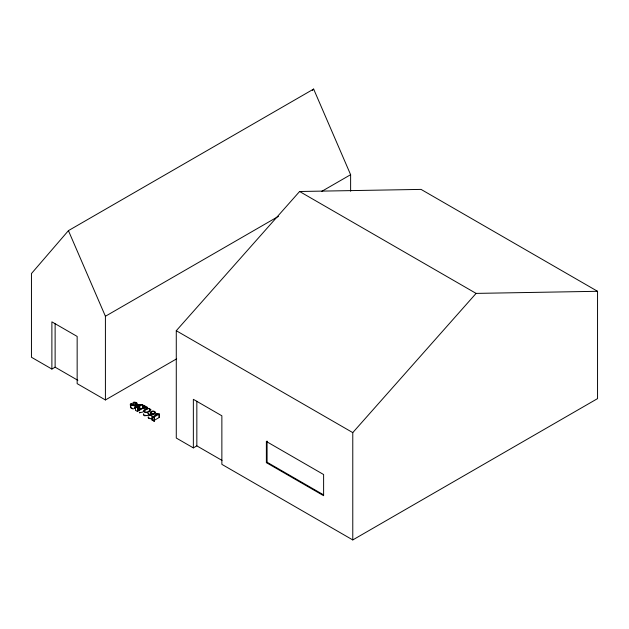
<?xml version="1.0" encoding="UTF-8"?>
<svg xmlns="http://www.w3.org/2000/svg" width="629" height="629" viewBox="0 0 629 629"><rect width="100%" height="100%" fill="white"/><g stroke="black" fill="none" stroke-linecap="round" stroke-linejoin="round"><path stroke-width="0.94" d="M156.126 415.596L156.196 413.662L159.223 414.055L159.223 417.475L154.325 420.314M148.586 417.31L148.68 417.837M143.624 413.796L143.373 414.912L144.481 415.769L148.389 415.447M150.724 413.63L149.159 415.061M350.62 191.24L350.62 174.697L313.643 89.066L68.427 230.639L31.45 273.56L31.45 357.256L51.885 369.058L55.124 367.187L77.87 380.317M312.369 90.545L313.643 89.066M193.355 447.895L176.277 438.036L176.277 330.72L299.601 191.499L421.053 189.4L597.55 291.298L597.55 398.613L352.775 539.934L221.864 464.351L221.864 415.793L193.355 399.329L193.355 447.895L196.838 445.882L221.998 460.404M352.775 539.934L352.775 432.618L476.098 293.397L597.55 291.298M140.448 409.227L142.697 407.93L142.697 404.51L138.954 406.672L139.764 407.152L139.284 407.427L138.466 406.955L137.177 407.663L137.83 408.009L137.83 411.429L135.463 410.446L135.455 403.881L135.974 403.244A1.172 0.676 0 0 0 135.785 402.764C132.216 400.956 136.658 407.128 132.137 405.218A3.106 1.793 0 0 1 131.154 404.565L130.62 404.29L130.62 407.71L130.274 404.093L131.87 403.409L131.87 405.115M131.87 403.409C129.928 404.895 134.999 405.807 133.301 403.818C131.665 401.286 136.312 402.128 136.792 403.016L137.13 405.776M148.224 416.815C147.233 418.741 151.392 419.189 152.611 418.301M130.62 407.71L130.863 404.109M159.223 414.055L153.735 417.2L154.451 417.577L154.097 421.202L152.029 420.007L152.029 416.587L153.492 416.516L157.737 414.102L156.126 413.89M51.885 369.058L51.885 321.844L77.155 336.429L77.155 383.643L105.413 399.958L105.413 316.261L278.498 216.329M321.773 191.35L350.62 174.697M105.413 399.958L176.686 358.813M135.455 403.881L137.13 403.213M135.667 408.3L135.266 408.528L135.667 404.879L142.697 404.51M135.266 405.107L137.727 406.531L135.463 407.026L137.83 408.009M142.641 408.575L142.641 406.012L143.837 405.32L147.233 407.277L147.233 408.992M139.764 407.152L139.764 410.572L138.466 410.375L137.177 411.083L137.83 411.429M142.641 406.012L143.813 406.012L146.298 407.388L139.355 409.4L147.233 407.277M152.029 416.587L154.451 417.577M152.029 420.007L153.091 420.03M266.374 441.487L323.613 474.533L323.613 495.699L266.374 462.653L266.374 441.487L267.081 441.078L267.081 462.244L323.479 494.803M266.374 462.653L267.081 462.244M140.149 412.294L139.355 412.821L142.783 412.042M134.174 405.933L135.589 406.043M146.109 415.541L144.088 414.967M134.37 405.446L135.337 405.603M149.859 418.316L148.971 418.041M132.287 408.347L131.658 407.993M153.735 420.62L154.451 420.998M299.601 191.499L476.098 293.397M176.277 330.72L352.775 432.618M159.223 417.475L158.948 413.898M154.844 414.943L155.56 415.572M130.863 407.529L131.154 407.985A3.106 1.793 0 0 0 132.137 408.638C133.175 409.306 135.722 408.48 134.315 407.081M68.427 230.639L105.413 316.261M196.838 401.2L196.838 445.882M156.196 413.662L156.196 415.368M154.097 417.782L154.097 421.202M152.297 416.437L152.297 419.858M146.683 407.592L146.683 409.306M142.838 406.122L142.838 408.685M139.284 407.427L139.284 410.847M138.466 406.955L138.466 410.375M137.492 408.197L137.492 411.618M135.715 404.03L135.715 405.736M55.124 323.825L55.124 367.187M147.909 413.756C149.325 416.72 154.482 414.967 155.654 412.482C154.773 410.533 151.188 410.533 150.213 412.435L150.952 413.52L152.996 413.913C149.042 417.192 149.309 412.388 147.909 413.756M144.135 411.264C150.221 415.289 152.47 403.566 144.135 411.264M150.826 409.707C149.954 412.333 144.772 413.968 143.278 411.13C144.324 408.614 149.262 406.994 150.826 409.707M151.149 412.64L151.919 413.583L153.562 413.575C157.022 411.798 152.084 410.36 151.149 412.64M140.817 404.746L138.231 406.24L136.328 405.115L140.817 404.746"/></g></svg>
